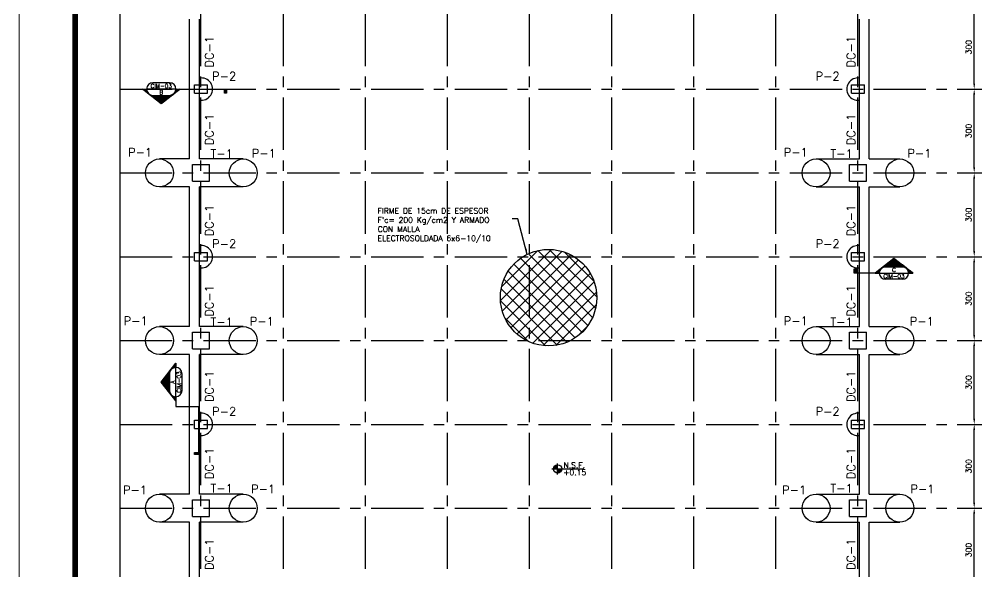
# Model space of a CAD drawing. Header units: inches. Extents: x 86960 to 403024, y -4000 to 57000.
# Drawn here: x 312024 to 346501, y 14865 to 34640 of the extents above; entities that cross this region are included whole.
import ezdxf
from ezdxf.enums import TextEntityAlignment as Align

# ---------------------------------------------------------------- set-up
doc = ezdxf.new("R2010")
doc.units = ezdxf.units.IN
doc.header["$LTSCALE"] = 1500
doc.header["$MEASUREMENT"] = 0
doc.linetypes.add('CENTER', pattern=[2, 1.25, -0.25, 0.25, -0.25])
doc.layers.get('Defpoints').update_dxf_attribs({"true_color": 0xffffff})
for name, color, linetype in [('3', 3, 'Continuous'), ('4', 4, 'CENTER'), ('5', 7, 'Continuous'), ('6', 7, 'Continuous'), ('7', 7, 'Continuous'), ('8', 1, 'Continuous')]:
    doc.layers.add(name, color=color, linetype=linetype)
doc.layers.add('cambios', color=242, linetype='Continuous', lineweight=60, true_color=0xe00631)
doc.styles.add('ROMANS', font='ROMANS.shx', dxfattribs={"height": 200})
doc.dimstyles.get("Standard").update_dxf_attribs({"dimtxt": 0.18, "dimasz": 0.18, "dimexe": 0.18, "dimexo": 0.0625, "dimgap": 0.09, "dimtad": 0, "dimtih": 1, "dimtoh": 1, "dimdec": 4, "dimzin": 0, "dimdsep": 46, "dimtxsty": 'Standard', "dimcen": 0.09, "dimadec": 0, "dimazin": 0, "dimtfac": 1, "dimtdec": 4, "dimtofl": 0, "dimtmove": 0, "dimatfit": 3, "dimfxl": 1, "dimtolj": 1, "dimtzin": 0, "dimarcsym": 0})
pattern_1 = [(315, (239675.34, 490418.8), (224.5064, 224.5064), []), (45, (239675.34, 490418.8), (-224.5064, 224.5064), [])]

# ---------------------------------------------------------------- blocks, each defined once
blk = doc.blocks.new('*D208')
at = {"layer": '5', "color": 0, "lineweight": -2, "transparency": 16777216}
blk.add_line((346231, 14340), (346231, 16940), dxfattribs=at)
at = {"layer": '5', "color": 0, "transparency": 16777216}
for points in [[(346198, 16940), (346264, 16940), (346231, 17140)], [(346198, 14340), (346264, 14340), (346231, 14140)]]:
    blk.add_solid(points, dxfattribs=at)
at = {"layer": 'Defpoints', "color": 0, "transparency": 16777216}
for p in [(346231, 17140), (346231, 17140), (346231, 14140)]:
    blk.add_point(p, dxfattribs=at)
at = {"layer": '5', "color": 0, "transparency": 16777216, "insert": (346031, 15640), "char_height": 200, "attachment_point": 5, "rotation": 90, "style": 'ROMANS'}
blk.add_mtext('\\A1;300', dxfattribs=at)
blk = doc.blocks.new('*D209')
at = {"layer": '5', "color": 0, "lineweight": -2, "transparency": 16777216}
blk.add_line((346231, 17340), (346231, 19940), dxfattribs=at)
at = {"layer": '5', "color": 0, "transparency": 16777216}
for points in [[(346198, 19940), (346264, 19940), (346231, 20140)], [(346198, 17340), (346264, 17340), (346231, 17140)]]:
    blk.add_solid(points, dxfattribs=at)
at = {"layer": 'Defpoints', "color": 0, "transparency": 16777216}
for p in [(346231, 20140), (346231, 20140), (346231, 17140)]:
    blk.add_point(p, dxfattribs=at)
at = {"layer": '5', "color": 0, "transparency": 16777216, "insert": (346031, 18640), "char_height": 200, "attachment_point": 5, "rotation": 90, "style": 'ROMANS'}
blk.add_mtext('\\A1;300', dxfattribs=at)
blk = doc.blocks.new('*D210')
at = {"layer": '5', "color": 0, "lineweight": -2, "transparency": 16777216}
blk.add_line((346231, 20340), (346231, 22940), dxfattribs=at)
at = {"layer": '5', "color": 0, "transparency": 16777216}
for points in [[(346198, 22940), (346264, 22940), (346231, 23140)], [(346198, 20340), (346264, 20340), (346231, 20140)]]:
    blk.add_solid(points, dxfattribs=at)
at = {"layer": 'Defpoints', "color": 0, "transparency": 16777216}
for p in [(346231, 23140), (346231, 23140), (346231, 20140)]:
    blk.add_point(p, dxfattribs=at)
at = {"layer": '5', "color": 0, "transparency": 16777216, "insert": (346031, 21640), "char_height": 200, "attachment_point": 5, "rotation": 90, "style": 'ROMANS'}
blk.add_mtext('\\A1;300', dxfattribs=at)
blk = doc.blocks.new('*D211')
at = {"layer": '5', "color": 0, "lineweight": -2, "transparency": 16777216}
blk.add_line((346231, 23340), (346231, 25940), dxfattribs=at)
at = {"layer": '5', "color": 0, "transparency": 16777216}
for points in [[(346198, 25940), (346264, 25940), (346231, 26140)], [(346198, 23340), (346264, 23340), (346231, 23140)]]:
    blk.add_solid(points, dxfattribs=at)
at = {"layer": 'Defpoints', "color": 0, "transparency": 16777216}
for p in [(346231, 26140), (346231, 26140), (346231, 23140)]:
    blk.add_point(p, dxfattribs=at)
at = {"layer": '5', "color": 0, "transparency": 16777216, "insert": (346031, 24640), "char_height": 200, "attachment_point": 5, "rotation": 90, "style": 'ROMANS'}
blk.add_mtext('\\A1;300', dxfattribs=at)
blk = doc.blocks.new('*D212')
at = {"layer": '5', "color": 0, "lineweight": -2, "transparency": 16777216}
blk.add_line((346231, 26340), (346231, 28940), dxfattribs=at)
at = {"layer": '5', "color": 0, "transparency": 16777216}
for points in [[(346198, 28940), (346264, 28940), (346231, 29140)], [(346198, 26340), (346264, 26340), (346231, 26140)]]:
    blk.add_solid(points, dxfattribs=at)
at = {"layer": 'Defpoints', "color": 0, "transparency": 16777216}
for p in [(346231, 29140), (346231, 29140), (346231, 26140)]:
    blk.add_point(p, dxfattribs=at)
at = {"layer": '5', "color": 0, "transparency": 16777216, "insert": (346031, 27640), "char_height": 200, "attachment_point": 5, "rotation": 90, "style": 'ROMANS'}
blk.add_mtext('\\A1;300', dxfattribs=at)
blk = doc.blocks.new('*D213')
at = {"layer": '5', "color": 0, "lineweight": -2, "transparency": 16777216}
blk.add_line((346231, 29340), (346231, 31940), dxfattribs=at)
at = {"layer": '5', "color": 0, "transparency": 16777216}
for points in [[(346198, 31940), (346264, 31940), (346231, 32140)], [(346198, 29340), (346264, 29340), (346231, 29140)]]:
    blk.add_solid(points, dxfattribs=at)
at = {"layer": 'Defpoints', "color": 0, "transparency": 16777216}
for p in [(346231, 32140), (346231, 32140), (346231, 29140)]:
    blk.add_point(p, dxfattribs=at)
at = {"layer": '5', "color": 0, "transparency": 16777216, "insert": (346031, 30640), "char_height": 200, "attachment_point": 5, "rotation": 90, "style": 'ROMANS'}
blk.add_mtext('\\A1;300', dxfattribs=at)
blk = doc.blocks.new('*D214')
at = {"layer": '5', "color": 0, "lineweight": -2, "transparency": 16777216}
blk.add_line((346231, 32340), (346231, 34940), dxfattribs=at)
at = {"layer": '5', "color": 0, "transparency": 16777216}
for points in [[(346198, 34940), (346264, 34940), (346231, 35140)], [(346198, 32340), (346264, 32340), (346231, 32140)]]:
    blk.add_solid(points, dxfattribs=at)
at = {"layer": 'Defpoints', "color": 0, "transparency": 16777216}
for p in [(346231, 35140), (346231, 35140), (346231, 32140)]:
    blk.add_point(p, dxfattribs=at)
at = {"layer": '5', "color": 0, "transparency": 16777216, "insert": (346031, 33640), "char_height": 200, "attachment_point": 5, "rotation": 90, "style": 'ROMANS'}
blk.add_mtext('\\A1;300', dxfattribs=at)

msp = doc.modelspace()

# ---------------------------------------------------------------- hatches: boundary and pattern name
at = {"layer": '6'}
h = msp.add_hatch(dxfattribs=at)
h.set_pattern_fill('ANSI31', color=256, scale=2, style=0)
h.set_pattern_definition([(225, (325240.63475, 68727.94225), (0.1767766953, -0.1767766953), [])])
edge = h.paths.add_edge_path()
edge.add_line((316808.72, 31915.11), (317408.72, 31915.11))
edge.add_arc((317408.72, 32140.11), 225, 270, 360)
edge.add_line((317633.72, 32140.11), (317783.72, 32140.11))
edge.add_line((317783.72, 32140.11), (317108.72, 31615.11))
edge.add_line((317108.72, 31615.11), (316433.72, 32140.11))
edge.add_line((316433.72, 32140.11), (316583.72, 32140.11))
edge.add_arc((316808.72, 32140.11), 225, 180, 270)
h = msp.add_hatch(dxfattribs=at)
h.set_pattern_fill('ANSI31', color=256, scale=2, style=0)
h.set_pattern_definition([(315, (318352.23035, 57692.16744), (-0.1767766953, -0.1767766953), [])])
edge = h.paths.add_edge_path()
edge.add_line((343056.59, 25781.61), (343656.59, 25781.61))
edge.add_arc((343656.59, 25556.61), 225, 0, 90, ccw=False)
edge.add_line((343881.59, 25556.61), (344031.59, 25556.61))
edge.add_line((344031.59, 25556.61), (343356.59, 26081.61))
edge.add_line((343356.59, 26081.61), (342681.59, 25556.61))
edge.add_line((342681.59, 25556.61), (342831.59, 25556.61))
edge.add_arc((343056.59, 25556.61), 225, 90, 180, ccw=False)
h = msp.add_hatch(dxfattribs=at)
h.set_pattern_fill('ANSI31', color=256, scale=2, style=0)
h.set_pattern_definition([(45, (309773.96946, -4860.49955), (-0.1767766953, 0.1767766953), [])])
edge = h.paths.add_edge_path()
edge.add_line((317405.68, 21952.65), (317405.68, 21352.65))
edge.add_arc((317630.68, 21352.65), 225, 180, 270)
edge.add_line((317630.68, 21127.65), (317630.68, 20977.65))
edge.add_line((317630.68, 20977.65), (317105.68, 21652.65))
edge.add_line((317105.68, 21652.65), (317630.68, 22327.65))
edge.add_line((317630.68, 22327.65), (317630.68, 22177.65))
edge.add_arc((317630.68, 21952.65), 225, 90, 180)
h = msp.add_hatch(dxfattribs=at)
h.set_pattern_fill('ANSI31', color=256, scale=6.666665, style=0)
h.set_pattern_definition([(45, (17159.718, -43150.25), (-14.9670898, 14.9670898), [])])
h.paths.add_polyline_path([(331310.2, 18545.7), (331310.2, 18694.52, 0.41421356), (331161.39, 18545.7)])
h.paths.add_polyline_path([(331310.2, 18545.7), (331310.2, 18396.89, 0.41421356), (331459.02, 18545.7)])
at = {"layer": '7'}
h = msp.add_hatch(dxfattribs=at)
h.set_pattern_fill('ANSI37', color=256, scale=100, angle=-90, style=0)
h.set_pattern_definition(pattern_1)
h.paths.add_polyline_path([(331899.85, 26140.11, 0.1406441), (330983.97, 26402.93, 0.10103609), (330306.94, 26264.71), (330306.94, 26140.11)])
h = msp.add_hatch(dxfattribs=at)
h.set_pattern_fill('ANSI37', color=256, scale=100, angle=-90, style=0)
h.set_pattern_definition(pattern_1)
h.paths.add_polyline_path([(331899.85, 26140.11), (330306.94, 26140.11), (330306.94, 23140.11), (331774.64, 23140.11, 0.58162465)])
h.paths.add_polyline_path([(330193.3, 23140.11), (330306.94, 23140.11), (330306.94, 26140.11), (330068.09, 26140.11, 0.58162465)])
h.paths.add_polyline_path([(330983.97, 22948.51, 0.11943502), (331774.64, 23140.11), (330306.94, 23140.11), (330306.94, 23086.73, 0.10103609)])

# ---------------------------------------------------------------- linework, layer by layer
at = {"const_width": 198}
msp.add_lwpolyline([(314024.05, -1999.97), (401024.05, -1999.97), (401024.05, 55000.03), (314024.05, 55000.03)], close=True, dxfattribs=at)
at = {"layer": '3', "lineweight": -2}
for p, q in [((318125.34, 29640.11), (318125.34, 34640.11)), ((318475.34, 29640.11), (318475.34, 34640.11)), ((342120.54, 29640.11), (342120.54, 34640.11)), ((342470.54, 29640.11), (342470.54, 34640.11)), ((318125.34, 23640.11), (318125.34, 28640.11)), ((318475.34, 23640.11), (318475.34, 28640.11)), ((342120.54, 23640.11), (342120.54, 28640.11)), ((342470.54, 23640.11), (342470.54, 28640.11)), ((318125.34, 17640.11), (318125.34, 22640.11)), ((318475.34, 17640.11), (318475.34, 22640.11)), ((342120.54, 17640.11), (342120.54, 22640.11)), ((342470.54, 17640.11), (342470.54, 22640.11)), ((318125.34, 11640.11), (318125.34, 16640.11)), ((318475.34, 11640.11), (318475.34, 16640.11)), ((342120.54, 11640.11), (342120.54, 16640.11)), ((342470.54, 11640.11), (342470.54, 16640.11))]:
    msp.add_line(p, q, dxfattribs=at)
at = {"layer": '3'}
for p, q in [((318125.34, 29640.11), (317046.94, 29640.11)), ((320046.94, 29640.11), (318475.34, 29640.11)), ((340566.94, 29640.11), (342120.54, 29640.11)), ((342470.54, 29640.11), (343566.94, 29640.11)), ((318125.34, 28640.11), (317046.94, 28640.11)), ((320046.94, 28640.11), (318475.34, 28640.11)), ((340566.94, 28640.11), (342120.54, 28640.11)), ((342470.54, 28640.11), (343566.94, 28640.11)), ((318125.34, 23640.11), (317046.94, 23640.11)), ((320046.94, 23640.11), (318475.34, 23640.11)), ((340566.94, 23640.11), (342120.54, 23640.11)), ((342470.54, 23640.11), (343566.94, 23640.11)), ((318125.34, 22640.11), (317046.94, 22640.11)), ((320046.94, 22640.11), (318475.34, 22640.11)), ((340566.94, 22640.11), (342120.54, 22640.11)), ((342470.54, 22640.11), (343566.94, 22640.11)), ((318125.34, 17640.11), (317046.94, 17640.11)), ((320046.94, 17640.11), (318475.34, 17640.11)), ((340566.94, 17640.11), (342120.54, 17640.11)), ((342470.54, 17640.11), (343566.94, 17640.11)), ((318125.34, 16640.11), (317046.94, 16640.11)), ((320046.94, 16640.11), (318475.34, 16640.11)), ((340566.94, 16640.11), (342120.54, 16640.11)), ((342470.54, 16640.11), (343566.94, 16640.11))]:
    msp.add_line(p, q, dxfattribs=at)
for centre in [(317046.94, 29140.11), (320046.94, 29140.11), (340566.94, 29140.11), (343566.94, 29140.11), (317046.94, 23140.11), (320046.94, 23140.11), (340566.94, 23140.11), (343566.94, 23140.11), (317046.94, 17140.11), (320046.94, 17140.11), (340566.94, 17140.11), (343566.94, 17140.11)]:
    msp.add_circle(centre, 500, dxfattribs=at)
for centre, start, end in [((318546.94, 32140.11), 259.688482, 100.311518), ((342066.94, 32140.11), 82.299201, 277.700799), ((318546.94, 26140.11), 259.688482, 100.311518), ((342066.94, 26140.11), 82.299201, 277.700799), ((318546.94, 20140.11), 259.688482, 100.311518), ((342066.94, 20140.11), 82.299201, 277.700799)]:
    msp.add_arc(centre, 400, start, end, dxfattribs=at)
at = {"layer": '4', "lineweight": -2}
for p, q in [((318533.94, -34.89), (318533.94, 53421.34)), ((321486.94, -34.89), (321486.94, 53421.34)), ((324426.94, -34.89), (324426.94, 53421.34)), ((327366.94, -34.89), (327366.94, 53421.34)), ((330306.94, -34.89), (330306.94, 53421.34)), ((333246.94, -34.89), (333246.94, 53421.34)), ((336186.94, -34.89), (336186.94, 53421.34)), ((339126.94, -34.89), (339126.94, 53421.34)), ((342066.94, -34.89), (342066.94, 53421.34)), ((315625.34, 32140.11), (346501.21, 32140.11)), ((315625.34, 29140.11), (346501.21, 29140.11)), ((315625.34, 26140.11), (346501.21, 26140.11)), ((315625.34, 23140.11), (346501.21, 23140.11)), ((315625.34, 20140.11), (346501.21, 20140.11)), ((315625.34, 17140.11), (346501.21, 17140.11))]:
    msp.add_line(p, q, dxfattribs=at)
at = {"layer": '6'}
for p, q in [((315625.34, 41140.11), (315625.34, 5140.11)), ((317633.72, 32140.11), (316583.72, 32140.11)), ((317408.72, 32365.11), (316808.72, 32365.11)), ((317633.72, 32140.11), (317783.72, 32140.11)), ((317783.72, 32140.11), (319449.47, 32140.11)), ((319374.47, 31990.11), (319374.47, 32140.11)), ((319449.47, 32140.11), (319449.47, 31990.11)), ((316808.72, 31915.11), (317408.72, 31915.11)), ((319449.47, 31990.11), (319374.47, 31990.11)), ((341931.59, 25556.61), (341931.59, 25706.61)), ((341931.59, 25706.61), (342006.59, 25706.61)), ((342681.59, 25556.61), (341931.59, 25556.61)), ((342006.59, 25706.61), (342006.59, 25556.61)), ((342831.59, 25556.61), (342681.59, 25556.61)), ((342831.59, 25556.61), (343881.59, 25556.61)), ((343056.59, 25781.61), (343656.59, 25781.61)), ((343656.59, 25331.61), (343056.59, 25331.61)), ((317630.68, 21127.65), (317630.68, 22177.65)), ((317405.68, 21952.65), (317405.68, 21352.65)), ((317855.68, 21352.65), (317855.68, 21952.65)), ((317630.68, 21127.65), (317630.68, 20977.65)), ((317630.68, 20977.65), (317630.68, 20780.46)), ((317630.68, 20780.46), (318449.24, 20780.46)), ((318449.24, 20780.46), (318449.24, 19061.21)), ((318299.24, 19061.21), (318299.24, 19136.21)), ((318299.24, 19136.21), (318449.24, 19136.21)), ((318449.24, 19061.21), (318299.24, 19061.21)), ((331310.2, 18341), (331310.2, 18739.68)), ((331105.91, 18545.7), (332253.42, 18545.7))]:
    msp.add_line(p, q, dxfattribs=at)
for points in [[(316808.72, 31915.11), (317408.72, 31915.11, 0.41421356), (317633.72, 32140.11), (317783.72, 32140.11), (317108.72, 31615.11), (316433.72, 32140.11), (316583.72, 32140.11, 0.41421356), (316808.72, 31915.11)], [(343056.59, 25781.61), (343656.59, 25781.61, -0.41421356), (343881.59, 25556.61), (344031.59, 25556.61), (343356.59, 26081.61), (342681.59, 25556.61), (342831.59, 25556.61, -0.41421356), (343056.59, 25781.61)], [(317405.68, 21952.65), (317405.68, 21352.65, 0.41421356), (317630.68, 21127.65), (317630.68, 20977.65), (317105.68, 21652.65), (317630.68, 22327.65), (317630.68, 22177.65, 0.41421356), (317405.68, 21952.65)]]:
    msp.add_lwpolyline(points, format="xyb", close=True, dxfattribs=at)
msp.add_circle((331310.2, 18545.7), 148.81, dxfattribs=at)
for centre, start, end in [((316808.72, 32140.11), 90, 270), ((317408.72, 32140.11), 270, 90), ((343056.59, 25556.61), 90, 270), ((343656.59, 25556.61), 270, 90), ((317630.68, 21952.65), 0, 180), ((317630.68, 21352.65), 180, 0)]:
    msp.add_arc(centre, 225, start, end, dxfattribs=at)
for points in [[(319449.47, 32140.11), (319449.47, 31990.11), (319374.47, 32140.11), (319374.47, 31990.11)], [(341931.59, 25556.61), (341931.59, 25706.61), (342006.59, 25556.61), (342006.59, 25706.61)], [(318449.24, 19061.21), (318299.24, 19061.21), (318449.24, 19136.21), (318299.24, 19136.21)]]:
    msp.add_solid(points, dxfattribs=at)
at = {"layer": '7'}
msp.add_circle((330985.7, 24677.53), 1726.65, dxfattribs=at)
at = {"layer": '8', "lineweight": -2}
for p, q in [((318303.94, 32290.11), (318763.94, 32290.11)), ((318303.94, 31990.11), (318303.94, 32290.11)), ((318763.94, 31990.11), (318763.94, 32290.11)), ((341836.94, 31990.11), (341836.94, 32290.11)), ((341836.94, 32290.11), (342296.94, 32290.11)), ((342296.94, 31990.11), (342296.94, 32290.11)), ((318303.94, 31990.11), (318763.94, 31990.11)), ((341836.94, 31990.11), (342296.94, 31990.11)), ((318233.94, 28840.11), (318233.94, 29440.11)), ((318233.94, 29440.11), (318833.94, 29440.11)), ((318833.94, 28840.11), (318833.94, 29440.11)), ((341766.94, 29440.11), (342366.94, 29440.11)), ((341766.94, 28840.11), (341766.94, 29440.11)), ((342366.94, 28840.11), (342366.94, 29440.11)), ((318233.94, 28840.11), (318833.94, 28840.11)), ((341766.94, 28840.11), (342366.94, 28840.11)), ((318303.94, 26290.11), (318763.94, 26290.11)), ((318303.94, 25990.11), (318303.94, 26290.11)), ((318763.94, 25990.11), (318763.94, 26290.11)), ((341836.94, 25990.11), (341836.94, 26290.11)), ((341836.94, 26290.11), (342296.94, 26290.11)), ((342296.94, 25990.11), (342296.94, 26290.11)), ((318303.94, 25990.11), (318763.94, 25990.11)), ((341836.94, 25990.11), (342296.94, 25990.11)), ((318233.94, 22840.11), (318233.94, 23440.11)), ((318233.94, 23440.11), (318833.94, 23440.11)), ((318833.94, 22840.11), (318833.94, 23440.11)), ((341766.94, 22840.11), (341766.94, 23440.11)), ((341766.94, 23440.11), (342366.94, 23440.11)), ((342366.94, 22840.11), (342366.94, 23440.11)), ((318233.94, 22840.11), (318833.94, 22840.11)), ((341766.94, 22840.11), (342366.94, 22840.11)), ((318303.94, 20290.11), (318763.94, 20290.11)), ((318303.94, 19990.11), (318303.94, 20290.11)), ((318763.94, 19990.11), (318763.94, 20290.11)), ((341836.94, 19990.11), (341836.94, 20290.11)), ((341836.94, 20290.11), (342296.94, 20290.11)), ((342296.94, 19990.11), (342296.94, 20290.11)), ((318303.94, 19990.11), (318763.94, 19990.11)), ((341836.94, 19990.11), (342296.94, 19990.11)), ((318233.94, 17440.11), (318833.94, 17440.11)), ((318233.94, 16840.11), (318233.94, 17440.11)), ((318833.94, 16840.11), (318833.94, 17440.11)), ((341766.94, 16840.11), (341766.94, 17440.11)), ((341766.94, 17440.11), (342366.94, 17440.11)), ((342366.94, 16840.11), (342366.94, 17440.11)), ((318233.94, 16840.11), (318833.94, 16840.11)), ((341766.94, 16840.11), (342366.94, 16840.11))]:
    msp.add_line(p, q, dxfattribs=at)
at = {"layer": 'cambios', "color": 7, "lineweight": 5}
msp.add_lwpolyline([(312024.05, 57000.03), (403024.05, 57000.03), (403024.05, -3999.97), (312024.05, -3999.97)], close=True, dxfattribs=at)

# ---------------------------------------------------------------- texts
at = {"layer": '6', "color": 3, "style": 'ROMANS'}
for p in [(318981.67, 32911.27), (341963.51, 32911.27), (318981.67, 30128.96), (341963.51, 30128.96), (318981.67, 26870.66), (341963.51, 26870.66), (318981.67, 23994.03), (341963.51, 23994.03), (318981.67, 20938.44), (341963.51, 20938.44), (318981.67, 18179.7), (341963.51, 18179.7), (318981.67, 14925.81), (341963.51, 14925.81)]:
    msp.add_text('DC-1', height=300, rotation=90, dxfattribs=at).set_placement(p)
at = {"layer": '6', "color": 2, "style": 'ROMANS'}
for s, p in [('P-2', (318932.95, 32453.63)), ('P-2', (340548.8, 32453.63)), ('P-1', (315925.72, 29728.33)), ('P-1', (339408.4, 29728.33)), ('P-1', (320350.84, 29691.48)), ('P-1', (343833.52, 29691.48)), ('P-2', (318932.95, 26453.63)), ('P-2', (340548.8, 26453.63)), ('P-1', (315762.05, 23695.27)), ('P-1', (320279.35, 23676.85)), ('P-1', (339408.04, 23695.27)), ('P-1', (343925.34, 23676.85)), ('P-2', (318932.95, 20453.63)), ('P-2', (340548.8, 20453.63)), ('P-1', (315738.59, 17641.73)), ('P-1', (320329.65, 17678.58)), ('P-1', (339353.31, 17641.73)), ('P-1', (343944.36, 17678.58))]:
    msp.add_text(s, height=300, dxfattribs=at).set_placement(p)
at = {"layer": '6', "style": 'ROMANS'}
for s, p in [('CIM-03', (317108.72, 32252.61)), ('B', (317108.72, 32027.61)), ('CIM-03', (343356.59, 25444.11)), ('C', (343356.59, 25669.11))]:
    msp.add_text(s, height=150, dxfattribs=at).set_placement(p, align=Align.MIDDLE)
at = {"layer": '6', "color": 3, "style": 'ROMANS'}
for p in [(318874.41, 29678.98), (341080.77, 29678.98), (318874.41, 23652.8), (341080.77, 23652.8), (318874.41, 17698.61), (341080.77, 17698.61)]:
    msp.add_text('T-1', height=300, dxfattribs=at).set_placement(p)
at = {"layer": '6', "style": 'ROMANS'}
for s, height, p in [('FIRME DE 15cm DE ESPESOR ', 199.995, (324857.23, 27682.45)), ("F'c= 200 Kg/cm2 Y ARMADO ", 199.995, (324857.23, 27355)), ('CON MALLA ', 199.995, (324864.67, 27027.55)), ('ELECTROSOLDADA 6x6-10/10', 199.995, (324857.91, 26700.1)), ('N.S.F.', 200, (331519.68, 18579)), ('+0.15', 200, (331510.04, 18319.31))]:
    msp.add_text(s, height=height, dxfattribs=at).set_placement(p)
for s, p in [('CIM-03', (317743.18, 21652.65)), ('A', (317518.18, 21652.65))]:
    msp.add_text(s, height=150, rotation=90, dxfattribs=at).set_placement(p, align=Align.MIDDLE)

# ---------------------------------------------------------------- dimensions: what is measured, and where the dimension line sits
at = {"layer": '5'}
for base, p1, p2, picture, middle in [((346231.17, 35140.11), (346231.17, 32140.11), (346231.17, 35140.11), '*D214', (346031.17, 33640.11)), ((346231.17, 32140.11), (346231.17, 29140.11), (346231.17, 32140.11), '*D213', (346031.17, 30640.11)), ((346231.17, 29140.11), (346231.17, 26140.11), (346231.17, 29140.11), '*D212', (346031.17, 27640.11)), ((346231.17, 26140.11), (346231.17, 23140.11), (346231.17, 26140.11), '*D211', (346031.17, 24640.11)), ((346231.17, 23140.11), (346231.17, 20140.11), (346231.17, 23140.11), '*D210', (346031.17, 21640.11)), ((346231.17, 20140.11), (346231.17, 17140.11), (346231.17, 20140.11), '*D209', (346031.17, 18640.11)), ((346231.17, 17140.11), (346231.17, 14140.11), (346231.17, 17140.11), '*D208', (346031.17, 15640.11))]:
    dim = msp.add_linear_dim(base=base, p1=p1, p2=p2, angle=90, dimstyle='Standard', override={"dimtxt": 200, "dimasz": 200, "dimexe": 200, "dimexo": 200, "dimgap": 100, "dimtad": 1, "dimtih": 0, "dimtoh": 0, "dimdec": 0, "dimlfac": 0.1, "dimtxsty": 'ROMANS', "dimazin": 3, "dimtdec": 0}, dxfattribs=at)
    dim.commit()
    dim.dimension.update_dxf_attribs({"geometry": picture, "text_midpoint": middle})

# ---------------------------------------------------------------- leaders
at = {"layer": '6'}
msp.add_leader([(330222.57, 26224.63), (329884.1, 27500.54), (329683.23, 27500.3)], dimstyle='Standard', override={"dimtxt": 200, "dimasz": 200, "dimexe": 200, "dimexo": 200, "dimgap": 100, "dimtad": 1, "dimtih": 0, "dimtoh": 0, "dimdec": 0, "dimlfac": 0.1, "dimzin": 12, "dimtxsty": 'ROMANS', "dimazin": 3, "dimtdec": 0}, dxfattribs=at)

doc.saveas('drawing.dxf')
